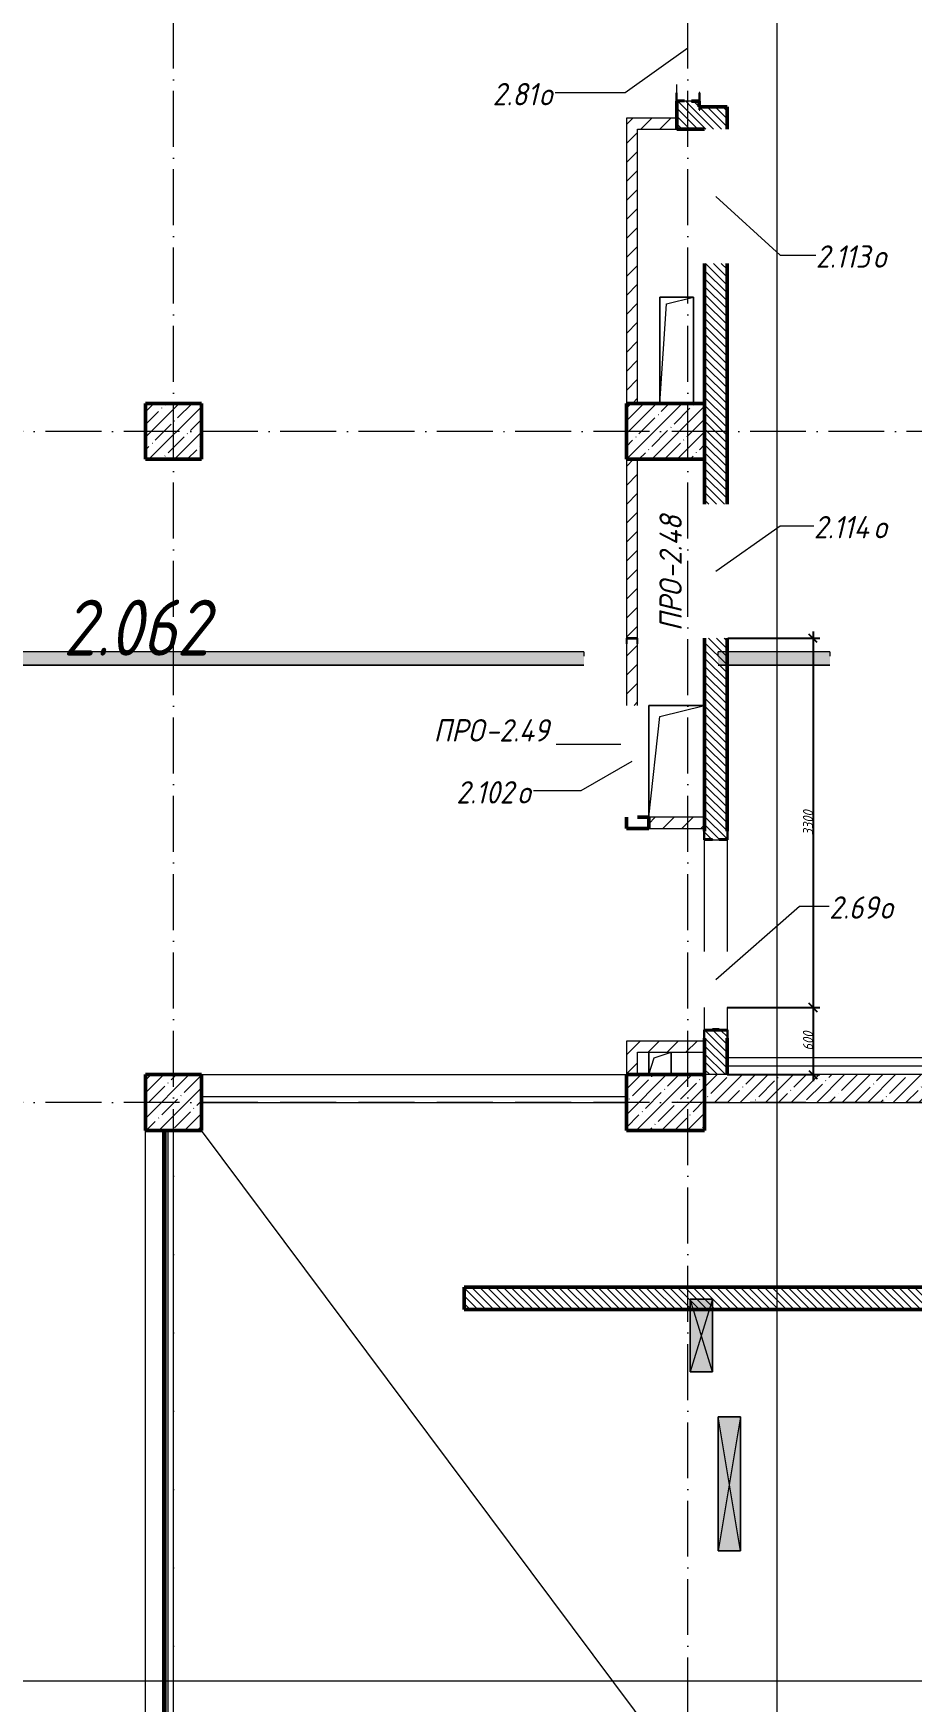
# Model space of a CAD drawing. Header units: millimetres. Extents: x -356862 to 418287, y 0 to 839748.
# Drawn here: x -7062 to 792, y 337669 to 352581 of the extents above; entities that cross this region are included whole.
import ezdxf

# ---------------------------------------------------------------- set-up
doc = ezdxf.new("R2010")
doc.units = ezdxf.units.MM
doc.linetypes.add('50_200_ШТРИХ_1Т_ш5_п1_п1_', pattern=[700, 500, -100, 0, -100])
for name, color, linetype, lineweight in [('11)Плитка подокон', 170, 'Continuous', 60), ('A-____-____-DIMS', 7, 'Continuous', 9), ('A-DETL-____-OTLN-4', 7, 'Continuous', 18), ('A-DETL-GENF-OTLN', 7, 'Continuous', 9), ('A-FLOR-____-OTLN', 7, 'Continuous', 9), ('A-GENM-____-IDEN', 7, 'Continuous', 9), ('A-GENM-____-MCUT', 7, 'Continuous', 25), ('A-GENM-____-OTLN', 7, 'Continuous', 9), ('A-GENM-____-OTLN-1', 7, 'Continuous', 25), ('A-GLAZ-____-IDEN', 7, 'Continuous', 9), ('A-GLAZ-____-OTLN', 7, 'Continuous', 9), ('A-WALL-____-MCUT-1', 7, 'Continuous', 9), ('A-WALL-____-MCUT-2', 7, 'Continuous', 50), ('A-WALL-____-PATT-1', 7, 'Continuous', 9), ('A-WALL-FNSH-MCUT-1', 7, 'Continuous', 9), ('I-WALL-____-OTLN', 7, 'Continuous', 9), ('S-COLS-____-MCUT', 7, 'Continuous', 50), ('S-COLS-____-OTLN', 7, 'Continuous', 9), ('S-GRID-____-OTLN-1', 7, '50_200_ШТРИХ_1Т_ш5_п1_п1_', 9), ('Марки помещений', 7, 'Continuous', 9)]:
    doc.layers.add(name, color=color, linetype=linetype, lineweight=lineweight)
doc.layers.add('A-GLAZ-____-OTLN-1', color=7, linetype='Continuous', lineweight=9, true_color=0xc0c0c0)
doc.layers.add('G-____-____-SYMB-1', color=9, linetype='Continuous', lineweight=9, true_color=0x808080)
doc.styles.add('ISOCPEUR_I_3', font='isocpeui.ttf', dxfattribs={"width": 0.85, "height": 2.2})
doc.styles.add('ISOCPEUR_I_7', font='isocpeui.ttf', dxfattribs={"width": 0.9, "height": 90})
doc.styles.add('ISOCPEUR_I_9', font='isocpeui.ttf', dxfattribs={"width": 0.9, "height": 250})
doc.dimstyles.new('ISO-1_8_0_9К_СРЕДНИЙ_Кладочные_2', dxfattribs={"dimscale": 304.8, "dimtxt": 89.638306, "dimasz": 0.246063, "dimexe": 0.19685, "dimexo": 0, "dimgap": 0, "dimtad": 1, "dimdec": 3, "dimrnd": 0.001, "dimdsep": 46, "dimtxsty": 'ISOCPEUR_I_7', "dimblk1": 'OBLIQUE', "dimblk2": 'OBLIQUE', "dimsah": 1, "dimcen": 0.09, "dimdle": 0.19685, "dimazin": 0, "dimtfac": 1, "dimtdec": 4, "dimtix": 1, "dimtmove": 1, "dimatfit": 3, "dimfxl": 1, "dimtvp": 1, "dimtolj": 1, "dimtzin": 0, "dimarcsym": 2})
pattern_1 = [(135, (-15659.08, 310542.9), (-35.35534, -35.35534), [])]
pattern_2 = [(45, (-15659.08, 310542.9), (-84.8528, 84.8528), [])]

# ---------------------------------------------------------------- blocks, each defined once
blk = doc.blocks.new('BSC_Колонна _Прямоугольная - 500х500-25976076-АР1_План отверстий 2 этажа в осях 1-64_А-ГГ')
at = {"layer": 'S-COLS-____-OTLN'}
h = blk.add_hatch(dxfattribs=at)
h.set_pattern_fill('FP_26', color=256, style=0, pattern_type=2)
h.set_pattern_definition([(45, (-9850, -32481.04), (-114.04925, 114.04925), []), (45, (-9735.95, -32481.04), (-114.04925, 114.04925), [201.613, -40.323, 3.353, -36.97])])
h.paths.add_polyline_path([(-250, -250), (250, -250), (250, 250), (-250, 250)], flags=0)
at = {"layer": 'S-COLS-____-MCUT'}
for p, q in [((250, 250), (-250, 250)), ((-250, 250), (-250, -250)), ((250, -250), (250, 250)), ((-250, -250), (250, -250))]:
    blk.add_line(p, q, dxfattribs=at)
blk = doc.blocks.new('BSC_Колонна _Прямоугольная - 500х700-V4-АР1_План отверстий 2 этажа в осях 1-64_А-ГГ')
at = {"layer": 'S-COLS-____-OTLN'}
h = blk.add_hatch(dxfattribs=at)
h.set_pattern_fill('FP_30', color=256, style=0, pattern_type=2)
h.set_pattern_definition([(315, (-32481.04, 14250), (114.04925, 114.04925), []), (315, (-32481.04, 14135.95), (114.04925, 114.04925), [201.613, -40.323, 3.353, -36.97])])
h.paths.add_polyline_path([(-250, 350), (-250, -350), (250, -350), (250, 350)], flags=0)
at = {"layer": 'S-COLS-____-MCUT'}
for p, q in [((250, 350), (-250, 350)), ((-250, 350), (-250, -350)), ((250, -350), (250, 350)), ((-250, -350), (250, -350))]:
    blk.add_line(p, q, dxfattribs=at)
blk = doc.blocks.new('BSC_Колонна _Прямоугольная - 500х500-V74-АР1_План отверстий 2 этажа в осях 1-64_А-ГГ')
at = {"layer": 'S-COLS-____-OTLN'}
h = blk.add_hatch(dxfattribs=at)
h.set_pattern_fill('FP_103', color=256, style=0, pattern_type=2)
h.set_pattern_definition([(45, (-9850, -38481.04), (-114.04925, 114.04925), []), (45, (-9735.95, -38481.04), (-114.04925, 114.04925), [201.613, -40.323, 3.353, -36.97])])
h.paths.add_polyline_path([(-250, -250), (250, -250), (250, 250), (-250, 250)], flags=0)
at = {"layer": 'S-COLS-____-MCUT'}
for p, q in [((250, 250), (-250, 250)), ((-250, 250), (-250, -250)), ((250, -250), (250, 250)), ((-250, -250), (250, -250))]:
    blk.add_line(p, q, dxfattribs=at)
blk = doc.blocks.new('BSC_Колонна _Прямоугольная - 500х700-V109-АР1_План отверстий 2 этажа в осях 1-64_А-ГГ')
at = {"layer": 'S-COLS-____-OTLN'}
h = blk.add_hatch(dxfattribs=at)
h.set_pattern_fill('FP_138', color=256, style=0, pattern_type=2)
h.set_pattern_definition([(315, (-38481.04, 14250), (114.04925, 114.04925), []), (315, (-38481.04, 14135.95), (114.04925, 114.04925), [201.613, -40.323, 3.353, -36.97])])
h.paths.add_polyline_path([(-250, -350), (250, -350), (250, 350), (-250, 350), (-250, 124)], flags=0)
at = {"layer": 'S-COLS-____-MCUT'}
for p, q in [((250, 350), (-250, 350)), ((-250, 350), (-250, -350)), ((250, -350), (250, 350)), ((-250, -350), (250, -350))]:
    blk.add_line(p, q, dxfattribs=at)
blk = doc.blocks.new('Отлив_СКБ - Отлив витража_120_НВФ-31885342-АР1_План отверстий 2 этажа в осях 1-64_А-ГГ')
at = {"layer": 'A-GLAZ-____-OTLN-1'}
for points in [[(0, 0), (0, -2), (7800, -2), (7800, 0), (2809, 0)], [(0, -2), (0, -120), (7800, -120), (7800, -2), (2809, -2)]]:
    blk.add_hatch(color=256, dxfattribs=at).paths.add_polyline_path(points, flags=0)
at = {"layer": 'A-GLAZ-____-OTLN'}
for p, q in [((0, 0), (7800, 0)), ((7800, -2), (0, -2)), ((0, -120), (0, -83)), ((0, -120), (7800, -120)), ((7800, -83), (7800, -120))]:
    blk.add_line(p, q, dxfattribs=at)
blk = doc.blocks.new('154_Стойка_СКБ_Уголок - СМ-2480_200-28346303-АР1_План отверстий 2 этажа в осях 1-64_А-ГГ')
at = {"layer": 'A-GENM-____-MCUT'}
for p, q in [((125, 156), (125, 81)), ((200, 156), (125, 156)), ((131, 81), (131, 150)), ((131, 150), (200, 150)), ((200, 150), (200, 156)), ((125, 81), (131, 81)), ((131, 19), (125, 19)), ((125, 19), (125, -56)), ((131, -50), (131, 19)), ((125, -56), (200, -56)), ((200, -50), (131, -50)), ((200, -56), (200, -50))]:
    blk.add_line(p, q, dxfattribs=at)
blk = doc.blocks.new('Стойка_Влож_Полоса боковая - Полоса-28213942-АР1_План отверстий 2 этажа в осях 1-64_А-ГГ')
at = {"layer": 'A-GENM-____-OTLN'}
for p, q in [((-5, 60), (0, 60)), ((-5, -60), (-5, 60)), ((0, 31), (0, -31)), ((0, -60), (-5, -60))]:
    blk.add_line(p, q, dxfattribs=at)
blk = doc.blocks.new('Фахверк_СКБ_Уголок - 200_3960-28268576-АР1_План отверстий 2 этажа в осях 1-64_А-ГГ')
at = {"layer": 'A-GENM-____-MCUT'}
for p, q in [((200, 156), (125, 156)), ((125, 156), (125, 81)), ((131, 81), (131, 150)), ((131, 150), (200, 150)), ((200, 150), (200, 156)), ((125, 81), (131, 81)), ((131, 19), (125, 19)), ((125, 19), (125, -56)), ((131, -50), (131, 19)), ((125, -56), (200, -56)), ((200, -50), (131, -50)), ((200, -56), (200, -50))]:
    blk.add_line(p, q, dxfattribs=at)
blk = doc.blocks.new('154_Стойка_СКБ_Уголок - СМ-2480_200-28447058-АР1_План отверстий 2 этажа в осях 1-64_А-ГГ')
at = {"layer": 'A-GENM-____-MCUT'}
for p, q in [((125, 156), (125, 81)), ((200, 156), (125, 156)), ((131, 81), (131, 150)), ((131, 150), (200, 150)), ((200, 150), (200, 156)), ((125, 81), (131, 81)), ((131, 19), (125, 19)), ((125, 19), (125, -56)), ((131, -50), (131, 19)), ((125, -56), (200, -56)), ((200, -50), (131, -50)), ((200, -56), (200, -50))]:
    blk.add_line(p, q, dxfattribs=at)
blk = doc.blocks.new('Стойка_Влож_Полоса боковая - Полоса-28346330-АР1_План отверстий 2 этажа в осях 1-64_А-ГГ')
at = {"layer": 'A-GENM-____-OTLN'}
for p, q in [((-5, -31), (-5, 31)), ((0, 31), (0, -31))]:
    blk.add_line(p, q, dxfattribs=at)
blk = doc.blocks.new('Стойка_Влож_Уголок - Уголок-28346305-АР1_План отверстий 2 этажа в осях 1-64_А-ГГ')
at = {"layer": 'A-GENM-____-MCUT'}
for p, q in [((75, 75), (0, 75)), ((0, 0), (6, 0)), ((6, 69), (75, 69)), ((6, 0), (6, 69)), ((75, 69), (75, 75))]:
    blk.add_line(p, q, dxfattribs=at)
blk = doc.blocks.new('154_Фахверк_СКБ_Швеллер - Тип_100_3960-28318856-АР1_План отверстий 2 этажа в осях 1-64_А-ГГ')
at = {"layer": 'A-GENM-____-MCUT'}
for p, q in [((175, 50), (125, 50)), ((125, 50), (125, -50)), ((128, 47), (175, 47)), ((128, -47), (128, 47)), ((175, 47), (175, 50)), ((125, -50), (175, -50)), ((175, -47), (128, -47)), ((175, -50), (175, -47))]:
    blk.add_line(p, q, dxfattribs=at)
blk = doc.blocks.new('AR_Отверстие прямоугольное _в плите_ - AR_Отверстие прямоугольное _в плите_-30553070-АР1_План отверстий 2 этажа в осях 1-64_А-ГГ')
at = {"layer": 'A-GENM-____-OTLN'}
for p, q in [((150, 475), (-150, 475)), ((-150, 475), (-150, -475)), ((-90, 415), (150, 475)), ((150, -475), (150, 475)), ((-150, -475), (-90, 415))]:
    blk.add_line(p, q, dxfattribs=at)
blk = doc.blocks.new('AR_Отверстие прямоугольное _в плите_ - AR_Отверстие прямоугольное _в плите_-V190-АР1_План отверстий 2 этажа в осях 1-64_А-ГГ')
at = {"layer": 'A-GENM-____-OTLN'}
for p, q in [((-100, 100), (-100, -100)), ((-100, -100), (-50, 50)), ((-50, 50), (100, 100)), ((100, -100), (100, 100))]:
    blk.add_line(p, q, dxfattribs=at)
blk = doc.blocks.new('AR_Отверстие прямоугольное _в плите_ - AR_Отверстие прямоугольное _в плите_-V191-АР1_План отверстий 2 этажа в осях 1-64_А-ГГ')
at = {"layer": 'A-GENM-____-OTLN'}
for p, q in [((250, 500), (-250, 500)), ((-250, 500), (-250, -500)), ((-150, 400), (250, 500)), ((-250, -500), (-150, 400))]:
    blk.add_line(p, q, dxfattribs=at)
blk = doc.blocks.new('Отлив_СКБ - Отлив витража_120_НВФ-31885289-АР1_План отверстий 2 этажа в осях 1-64_А-ГГ')
at = {"layer": 'A-GLAZ-____-OTLN-1'}
for points in [[(1000, 2), (1000, 120), (0, 120), (0, 2)], [(1000, 0), (1000, 2), (0, 2), (0, 0)]]:
    blk.add_hatch(color=256, dxfattribs=at).paths.add_polyline_path(points, flags=0)
at = {"layer": 'A-GLAZ-____-OTLN'}
for p, q in [((0, 83), (0, 120)), ((1000, 120), (0, 120)), ((0, 2), (1000, 2)), ((1000, 120), (1000, 83)), ((1000, 0), (0, 0))]:
    blk.add_line(p, q, dxfattribs=at)
blk = doc.blocks.new('AR_Отверстие прямоугольное _в стене__БезПР - AR_Отверстие прямоугольное _в стене__БезПР-36788778-АР1_План отверстий 2 этажа в осях 1-64_А-ГГ')
at = {"layer": 'A-GLAZ-____-OTLN'}
blk.add_hatch(color=256, dxfattribs=at).paths.add_polyline_path([(325, -100), (325, 100), (-325, 100), (-325, -100), (-110, -100)], flags=0)
at = {"layer": 'A-DETL-GENF-OTLN'}
for p, q in [((-325, -100), (-325, 100)), ((-325, 100), (325, 100)), ((325, 100), (-325, -100)), ((-325, 100), (325, -100)), ((325, 100), (-325, 100)), ((-325, 100), (-325, -100)), ((325, 100), (325, -100)), ((325, -100), (325, 100)), ((325, -100), (-325, -100)), ((-325, -100), (325, -100))]:
    blk.add_line(p, q, dxfattribs=at)
at = {"layer": 'A-GLAZ-____-OTLN'}
blk.add_line((325, 100), (-325, 100), dxfattribs=at)
blk = doc.blocks.new('AR_Отверстие прямоугольное _в стене__БезПР - AR_Отверстие прямоугольное _в стене__БезПР-36789077-АР1_План отверстий 2 этажа в осях 1-64_А-ГГ')
at = {"layer": 'A-GLAZ-____-OTLN'}
blk.add_hatch(color=256, dxfattribs=at).paths.add_polyline_path([(600, -100), (600, 100), (-600, 100), (-600, -100), (285, -100)], flags=0)
at = {"layer": 'A-DETL-GENF-OTLN'}
for p, q in [((-600, -100), (-600, 100)), ((-600, 100), (600, 100)), ((600, 100), (-600, -100)), ((-600, 100), (600, -100)), ((600, 100), (-600, 100)), ((-600, 100), (-600, -100)), ((600, 100), (600, -100)), ((600, -100), (600, 100)), ((600, -100), (-600, -100)), ((-600, -100), (600, -100))]:
    blk.add_line(p, q, dxfattribs=at)
at = {"layer": 'A-GLAZ-____-OTLN'}
blk.add_line((600, 100), (-600, 100), dxfattribs=at)
blk = doc.blocks.new('BSC_Колонна _Прямоугольная1 - 200х100 _металл_-35191705-АР1_План отверстий 2 этажа в осях 1-64_А-ГГ')
at = {"layer": 'S-COLS-____-MCUT'}
for p, q in [((100, 50), (-100, 50)), ((-100, 50), (-100, -50)), ((100, -50), (100, 50)), ((-100, -50), (0, -50))]:
    blk.add_line(p, q, dxfattribs=at)
blk = doc.blocks.new('_Oblique')
at = {"color": 0, "linetype": 'ByBlock', "lineweight": -2}
blk.add_line((-0.5, -0.5), (0.5, 0.5), dxfattribs=at)
blk = doc.blocks.new('*D9182')
at = {"layer": 'A-____-____-DIMS', "color": 0, "lineweight": -2, "transparency": 16777216}
for p, q in [((-853, 347174), (-30, 347174)), ((-90, 347234), (-90, 343814)), ((-859, 343874), (-30, 343874))]:
    blk.add_line(p, q, dxfattribs=at)
at = {"layer": 'Defpoints', "color": 0, "transparency": 16777216}
for p in [(-853, 347174), (-859, 343874), (-90, 343874)]:
    blk.add_point(p, dxfattribs=at)
at = {"layer": 'A-____-____-DIMS', "color": 0, "lineweight": -2, "transparency": 16777216, "xscale": 75, "yscale": 75, "zscale": 75}
for p, rotation in [((-90, 347174), 90), ((-90, 343874), 270)]:
    blk.add_blockref('_Oblique', p, dxfattribs=dict(at, rotation=rotation))
at = {"layer": 'A-____-____-DIMS', "color": 0, "transparency": 16777216, "insert": (-135, 345524), "char_height": 90, "width": 546.1, "attachment_point": 5, "rotation": 90, "style": 'ISOCPEUR_I_7'}
blk.add_mtext('\\A1;3300', dxfattribs=at)
blk = doc.blocks.new('*D9183')
at = {"layer": 'A-____-____-DIMS', "color": 0, "lineweight": -2, "transparency": 16777216}
for p, q in [((-90, 343934), (-90, 343214)), ((-859, 343874), (-30, 343874)), ((-859, 343274), (-30, 343274))]:
    blk.add_line(p, q, dxfattribs=at)
at = {"layer": 'Defpoints', "color": 0, "transparency": 16777216}
for p in [(-859, 343874), (-859, 343274), (-90, 343274)]:
    blk.add_point(p, dxfattribs=at)
at = {"layer": 'A-____-____-DIMS', "color": 0, "lineweight": -2, "transparency": 16777216, "xscale": 75, "yscale": 75, "zscale": 75}
for p, rotation in [((-90, 343874), 90), ((-90, 343274), 270)]:
    blk.add_blockref('_Oblique', p, dxfattribs=dict(at, rotation=rotation))
at = {"layer": 'A-____-____-DIMS', "color": 0, "transparency": 16777216, "insert": (-135, 343574), "char_height": 90, "width": 409.58, "attachment_point": 5, "rotation": 90, "style": 'ISOCPEUR_I_7'}
blk.add_mtext('\\A1;600', dxfattribs=at)

msp = doc.modelspace()

# ---------------------------------------------------------------- hatches: boundary and pattern name
at = {"layer": 'A-WALL-____-PATT-1'}
h = msp.add_hatch(dxfattribs=at)
h.set_pattern_fill('FP_6', color=256, style=0, pattern_type=2)
h.set_pattern_definition(pattern_1)
h.paths.add_polyline_path([(-1269.0813, 351923.9433), (-1109.0813, 351923.9433), (-1109.0813, 351973.9433), (-1309.0813, 351973.9433), (-1309.0813, 351923.9433)], flags=0)
h.paths.add_polyline_path([(-1178.0813, 352873.9433), (-1178.0813, 352879.9433), (-1109.0813, 352879.9433), (-1109.0813, 354373.9433), (-1309.0813, 354373.9433), (-1308.2813, 352879.9433), (-1240.0813, 352879.9433), (-1240.0813, 352873.9433)], flags=0)
h = msp.add_hatch(dxfattribs=at)
h.set_pattern_fill('FP_4', color=256, style=0, pattern_type=2)
h.set_pattern_definition(pattern_2)
h.paths.add_polyline_path([(-1759.0813, 349273.9433), (-1659.0813, 349273.9433), (-1659.0813, 351823.9433), (-1759.0813, 351823.9433)], flags=0)
h = msp.add_hatch(dxfattribs=at)
h.set_pattern_fill('FP_4', color=256, style=0, pattern_type=2)
h.set_pattern_definition(pattern_2)
h.paths.add_polyline_path([(-1309.0813, 351723.9433), (-1309.0813, 351823.9433), (-1659.0813, 351823.9433), (-1659.0813, 351723.9433), (-1533.0566, 351723.9433)], flags=0)
h = msp.add_hatch(dxfattribs=at)
h.set_pattern_fill('FP_6', color=256, style=0, pattern_type=2)
h.set_pattern_definition(pattern_1)
h.paths.add_polyline_path([(-1059.0813, 351723.9433), (-859.0813, 351723.9433), (-859.0813, 351923.9433), (-1309.0813, 351923.9433), (-1309.0813, 351723.9433)], flags=0)
h = msp.add_hatch(dxfattribs=at)
h.set_pattern_fill('FP_6', color=256, style=0, pattern_type=2)
h.set_pattern_definition(pattern_1)
h.paths.add_polyline_path([(-1059.0813, 343273.9433), (-859.0813, 343273.9433), (-859.0813, 343667.9433), (-928.0813, 343667.9433), (-928.0813, 343673.9433), (-990.0813, 343673.9433), (-990.0813, 343667.9433), (-1059.0813, 343667.9433), (-1059.0813, 343598.9433)], flags=0)
h.paths.add_polyline_path([(-928.0813, 345373.9433), (-928.0813, 345379.9433), (-859.0813, 345379.9433), (-859.0813, 347173.9433), (-1059.0813, 347173.9433), (-1058.8923, 345379.9433), (-990.0813, 345379.9433), (-990.0813, 345373.9433)], flags=0)
h.paths.add_polyline_path([(-859.0813, 348373.9433), (-859.0813, 350523.9433), (-1059.0813, 350523.9433), (-1059.0813, 348373.9433), (-964.5931, 348373.9433)], flags=0)
h = msp.add_hatch(dxfattribs=at)
h.set_pattern_fill('FP_4', color=256, style=0, pattern_type=2)
h.set_pattern_definition(pattern_2)
h.paths.add_polyline_path([(-1759.0813, 346573.9433), (-1659.0813, 346573.9433), (-1659.0813, 347123.9433), (-1662.0813, 347123.9433), (-1662.0813, 347170.9433), (-1756.0813, 347170.9433), (-1756.0813, 347123.9433), (-1759.0813, 347123.9433)], flags=0)
h.paths.add_polyline_path([(-1659.0813, 347173.9433), (-1659.0813, 348773.9433), (-1759.0813, 348773.9433), (-1759.0813, 347173.9433), (-1662.0813, 347173.9433)], flags=0)
h = msp.add_hatch(dxfattribs=at)
h.set_pattern_fill('FP_4', color=256, style=0, pattern_type=2)
h.set_pattern_definition(pattern_2)
h.paths.add_polyline_path([(-1059.0813, 345473.9433), (-1059.0813, 345573.9433), (-1559.0813, 345573.9433), (-1559.0813, 345473.9433), (-1533.0566, 345473.9433)], flags=0)
h = msp.add_hatch(dxfattribs=at)
h.set_pattern_fill('FP_4', color=256, style=0, pattern_type=2)
h.set_pattern_definition(pattern_2)
h.paths.add_polyline_path([(-1659.0813, 343273.9433), (-1659.0813, 343573.9433), (-1759.0813, 343573.9433), (-1759.0813, 343273.9433)], flags=0)
h = msp.add_hatch(dxfattribs=at)
h.set_pattern_fill('FP_4', color=256, style=0, pattern_type=2)
h.set_pattern_definition(pattern_2)
h.paths.add_polyline_path([(-1059.0813, 343473.9433), (-1059.0813, 343573.9433), (-1659.0813, 343573.9433), (-1659.0813, 343473.9433), (-1533.0566, 343473.9433)], flags=0)
h = msp.add_hatch(dxfattribs=at)
h.set_pattern_fill('FP_25', color=256, style=0, pattern_type=2)
h.set_pattern_definition([(45, (-15659.08, 310542.9), (-114.04925, 114.04925), []), (45, (-15545.03, 310542.9), (-114.04925, 114.04925), [201.612, -40.322, 3.353, -36.97])])
h.paths.add_polyline_path([(7190.9187, 343023.9433), (7190.9187, 343273.9433), (-1059.0813, 343273.9433), (-1059.0813, 343023.9433), (5536.8006, 343023.9433)], flags=0)
h = msp.add_hatch(dxfattribs=at)
h.set_pattern_fill('FP_6', color=256, style=0, pattern_type=2)
h.set_pattern_definition(pattern_1)
h.paths.add_polyline_path([(6090.9187, 341173.9433), (6090.9187, 341373.9433), (-3209.0813, 341373.9433), (-3209.0813, 341173.9433), (5536.8006, 341173.9433)], flags=0)

# ---------------------------------------------------------------- linework, layer by layer
at = {"layer": '11)Плитка подокон'}
msp.add_lwpolyline([(-5892.1381, 342773.9433), (-5892.1381, 337273.9433)], dxfattribs=at)
at = {"layer": 'A-DETL-____-OTLN-4'}
for p, q in [((6890.9187, 343423.9433), (-859.0813, 343423.9433)), ((6815.9187, 343348.9433), (-859.0813, 343348.9433)), ((-1445.7668, 337273.9433), (-5559.0813, 342773.9433))]:
    msp.add_line(p, q, dxfattribs=at)
at = {"layer": 'A-FLOR-____-OTLN'}
for p, q in [((-1459.0813, 350223.9433), (-1159.0813, 350223.9433)), ((-1459.0813, 349273.9433), (-1459.0813, 350223.9433)), ((-1159.0813, 350223.9433), (-1159.0813, 349273.9433)), ((-1559.0813, 346573.9433), (-1059.0813, 346573.9433)), ((-1559.0813, 345573.9433), (-1559.0813, 346573.9433)), ((-1559.0813, 343273.9433), (-1559.0813, 343473.9433)), ((-1359.0813, 343473.9433), (-1359.0813, 343273.9433)), ((-5559.0813, 343023.9433), (-1759.0813, 343023.9433)), ((-5809.0813, 337273.9433), (-5809.0813, 342773.9433))]:
    msp.add_line(p, q, dxfattribs=at)
at = {"layer": 'A-GENM-____-IDEN'}
msp.add_line((-1809.0813, 346223.9433), (-2387.4134, 346223.9433), dxfattribs=at)
at = {"layer": 'A-GLAZ-____-IDEN'}
for p, q in [((-1209.0813, 352448.9433), (-1768.3198, 352050.2389)), ((-1768.3198, 352050.2389), (-2396.1565, 352050.2389)), ((-959.0813, 351123.9433), (-383.8251, 350599.0174)), ((-383.8251, 350599.0174), (-64.6188, 350599.0174)), ((-959.0813, 347773.9433), (-383.8251, 348179.7051)), ((-383.8251, 348179.7051), (-82.7088, 348179.7051)), ((-1709.0813, 346073.9433), (-2167.2215, 345809.521)), ((-2167.2215, 345809.521), (-2589.561, 345809.521)), ((-959.0813, 344123.9433), (-209.5296, 344779.9345)), ((-209.5296, 344779.9345), (54.4899, 344779.9345))]:
    msp.add_line(p, q, dxfattribs=at)
at = {"layer": 'A-WALL-____-MCUT-1'}
for p, q in [((7190.9187, 343273.9433), (-1059.0813, 343273.9433)), ((-1059.0813, 343023.9433), (7190.9187, 343023.9433))]:
    msp.add_line(p, q, dxfattribs=at)
at = {"layer": 'A-WALL-____-MCUT-2'}
for p, q in [((-1309.0813, 351973.9433), (-1309.0813, 351723.9433)), ((-1109.0813, 351923.9433), (-1109.0813, 351973.9433)), ((-859.0813, 351923.9433), (-1109.0813, 351923.9433)), ((-859.0813, 351723.9433), (-859.0813, 351923.9433)), ((-1309.0813, 351723.9433), (-1059.0813, 351723.9433)), ((-1059.0813, 350523.9433), (-1059.0813, 349273.9433)), ((-859.0813, 348373.9433), (-859.0813, 350523.9433)), ((-1059.0813, 348773.9433), (-1059.0813, 348373.9433)), ((-1059.0813, 347173.9433), (-1059.0813, 345448.9433)), ((-859.0813, 345448.9433), (-859.0813, 347173.9433)), ((-1059.0813, 343598.9433), (-1059.0813, 343273.9433)), ((-928.0813, 343673.9433), (-990.0813, 343673.9433)), ((-859.0813, 343273.9433), (-859.0813, 343598.9433)), ((6090.9187, 341373.9433), (-3209.0813, 341373.9433)), ((-3209.0813, 341373.9433), (-3209.0813, 341173.9433)), ((-3209.0813, 341173.9433), (6090.9187, 341173.9433))]:
    msp.add_line(p, q, dxfattribs=at)
at = {"layer": 'A-WALL-FNSH-MCUT-1'}
for p, q in [((-1759.0813, 351823.9433), (-1759.0813, 349273.9433)), ((-1309.0813, 351823.9433), (-1759.0813, 351823.9433)), ((-1659.0813, 349273.9433), (-1659.0813, 351723.9433)), ((-1659.0813, 351723.9433), (-1309.0813, 351723.9433)), ((-1759.0813, 348773.9433), (-1759.0813, 347173.9433)), ((-1659.0813, 347173.9433), (-1659.0813, 348773.9433)), ((-1759.0813, 347123.9433), (-1759.0813, 346573.9433)), ((-1659.0813, 346573.9433), (-1659.0813, 347123.9433)), ((-1059.0813, 345573.9433), (-1559.0813, 345573.9433)), ((-1059.0813, 345473.9433), (-1059.0813, 345573.9433)), ((-1559.0813, 345473.9433), (-1059.0813, 345473.9433)), ((-1059.0813, 343573.9433), (-1759.0813, 343573.9433)), ((-1759.0813, 343573.9433), (-1759.0813, 343273.9433)), ((-1659.0813, 343473.9433), (-1059.0813, 343473.9433)), ((-1659.0813, 343273.9433), (-1659.0813, 343473.9433))]:
    msp.add_line(p, q, dxfattribs=at)
at = {"layer": 'G-____-____-SYMB-1'}
for p, q in [((-412.8103, 360589.861), (-412.8103, 305833.618)), ((-20585.1016, 337853.9433), (88489.9911, 337853.9433))]:
    msp.add_line(p, q, dxfattribs=at)
at = {"layer": 'I-WALL-____-OTLN'}
for p, q in [((-1309.0813, 352048.9433), (-1309.0813, 352123.9433)), ((-1059.0813, 344373.9433), (-1059.0813, 345373.9433)), ((-859.0813, 345373.9433), (-859.0813, 344373.9433)), ((-1059.0813, 343673.9433), (-1059.0813, 343873.9433)), ((-859.0813, 343873.9433), (-859.0813, 343673.9433)), ((-5559.0813, 343273.9433), (-1759.0813, 343273.9433)), ((-1759.0813, 343073.9433), (-5559.0813, 343073.9433)), ((-6059.0813, 337273.9433), (-6059.0813, 342773.9433)), ((-5859.0813, 342773.9433), (-5859.0813, 337273.9433))]:
    msp.add_line(p, q, dxfattribs=at)
at = {"layer": 'S-GRID-____-OTLN-1'}
for p, q in [((-5809.0813, 306060.2949), (-5809.0813, 360423.8609)), ((-1209.0813, 306060.2949), (-1209.0813, 360423.8609)), ((11048.6579, 349023.9433), (-20327.8515, 349023.9433)), ((11048.6579, 343023.9433), (-20327.8515, 343023.9433))]:
    msp.add_line(p, q, dxfattribs=at)

# ---------------------------------------------------------------- block references
at = {"layer": 'A-GENM-____-OTLN'}
for name, p, rotation in [('Стойка_Влож_Полоса боковая - Полоса-28346330-АР1_План отверстий 2 этажа в осях 1-64_А-ГГ', (-1209.0813, 351973.9433), 270.0000000000007), ('Стойка_Влож_Уголок - Уголок-28346305-АР1_План отверстий 2 этажа в осях 1-64_А-ГГ', (-1178.0813, 351973.9433), 270.0000000000007), ('Стойка_Влож_Полоса боковая - Полоса-28213942-АР1_План отверстий 2 этажа в осях 1-64_А-ГГ', (-959.0813, 345373.9433), 90.00000000000072)]:
    msp.add_blockref(name, p, dxfattribs=dict(at, rotation=rotation))
for name, p in [('AR_Отверстие прямоугольное _в плите_ - AR_Отверстие прямоугольное _в плите_-30553070-АР1_План отверстий 2 этажа в осях 1-64_А-ГГ', (-1309.0813, 349748.9433)), ('AR_Отверстие прямоугольное _в плите_ - AR_Отверстие прямоугольное _в плите_-V191-АР1_План отверстий 2 этажа в осях 1-64_А-ГГ', (-1309.0813, 346073.9433)), ('AR_Отверстие прямоугольное _в плите_ - AR_Отверстие прямоугольное _в плите_-V190-АР1_План отверстий 2 этажа в осях 1-64_А-ГГ', (-1459.0813, 343373.9433))]:
    msp.add_blockref(name, p, dxfattribs=at)
at = {"layer": 'A-GENM-____-OTLN-1'}
for name, p, rotation in [('154_Стойка_СКБ_Уголок - СМ-2480_200-28447058-АР1_План отверстий 2 этажа в осях 1-64_А-ГГ', (-1159.0813, 351848.9433), 90.00000000000071), ('154_Фахверк_СКБ_Швеллер - Тип_100_3960-28318856-АР1_План отверстий 2 этажа в осях 1-64_А-ГГ', (-1709.0813, 347298.9433), 269.9999999999999), ('154_Стойка_СКБ_Уголок - СМ-2480_200-28346303-АР1_План отверстий 2 этажа в осях 1-64_А-ГГ', (-909.0813, 345248.9433), 90.00000000000071), ('Фахверк_СКБ_Уголок - 200_3960-28268576-АР1_План отверстий 2 этажа в осях 1-64_А-ГГ', (-1009.0813, 343798.9433), 270.0000000000007)]:
    msp.add_blockref(name, p, dxfattribs=dict(at, rotation=rotation))
at = {"layer": 'A-GLAZ-____-OTLN'}
for name, p, rotation in [('Отлив_СКБ - Отлив витража_120_НВФ-31885342-АР1_План отверстий 2 этажа в осях 1-64_А-ГГ', (-2138.5663, 346932.553), 180), ('AR_Отверстие прямоугольное _в стене__БезПР - AR_Отверстие прямоугольное _в стене__БезПР-36788778-АР1_План отверстий 2 этажа в осях 1-64_А-ГГ', (-1088.5663, 340940.553), 270.0000000000007), ('AR_Отверстие прямоугольное _в стене__БезПР - AR_Отверстие прямоугольное _в стене__БезПР-36789077-АР1_План отверстий 2 этажа в осях 1-64_А-ГГ', (-838.5663, 339615.553), 270.0000000000007)]:
    msp.add_blockref(name, p, dxfattribs=dict(at, rotation=rotation))
msp.add_blockref('Отлив_СКБ - Отлив витража_120_НВФ-31885289-АР1_План отверстий 2 этажа в осях 1-64_А-ГГ', (-938.5663, 346932.553), dxfattribs=at)
at = {"layer": 'S-COLS-____-OTLN'}
for name, p in [('BSC_Колонна _Прямоугольная - 500х500-V74-АР1_План отверстий 2 этажа в осях 1-64_А-ГГ', (-5809.0813, 349023.9433)), ('BSC_Колонна _Прямоугольная - 500х500-25976076-АР1_План отверстий 2 этажа в осях 1-64_А-ГГ', (-5809.0813, 343023.9433))]:
    msp.add_blockref(name, p, dxfattribs=at)
for name, p, rotation in [('BSC_Колонна _Прямоугольная - 500х700-V109-АР1_План отверстий 2 этажа в осях 1-64_А-ГГ', (-1409.0813, 349023.9433), 89.9999999999999), ('BSC_Колонна _Прямоугольная1 - 200х100 _металл_-35191705-АР1_План отверстий 2 этажа в осях 1-64_А-ГГ', (-1659.0813, 345523.9433), 180), ('BSC_Колонна _Прямоугольная - 500х700-V4-АР1_План отверстий 2 этажа в осях 1-64_А-ГГ', (-1409.0813, 343023.9433), 89.9999999999999)]:
    msp.add_blockref(name, p, dxfattribs=dict(at, rotation=rotation))

# ---------------------------------------------------------------- texts
at = {"layer": 'A-GENM-____-IDEN', "char_height": 200, "attachment_point": 1, "rotation": 90, "style": 'ISOCPEUR_I_9'}
for s, insert, width in [('-2.48', (-1463.1745, 347703.459), 735.949125), ('ПРО', (-1463.1745, 347239.1153), 562.784625)]:
    msp.add_mtext(s, dxfattribs=dict(at, insert=insert, width=width))
at = {"layer": 'A-GENM-____-IDEN', "char_height": 200, "attachment_point": 1, "style": 'ISOCPEUR_I_9'}
for s, insert, width in [('ПРО', (-3482.5692, 346451.0594), 562.784625), ('-2.49', (-3018.2255, 346451.0594), 735.949125)]:
    msp.add_mtext(s, dxfattribs=dict(at, insert=insert, width=width))
at = {"layer": 'A-GLAZ-____-IDEN', "char_height": 200, "attachment_point": 1, "style": 'ISOCPEUR_I_9'}
for s, insert, width in [('2.81', (-2955.6081, 352137.8535), 505.063125), ('\\fISOCPEUR|b0|i1|c204|p34|;\\W.9;о', (-2538.8894, 352137.8535), 158.734125), ('2.113', (-64.6188, 350686.632), 620.506125), ('\\fISOCPEUR|b0|i1|c204|p34|;\\W.9;о', (447.3499, 350686.632), 158.734125), ('2.114', (-82.7088, 348267.3196), 649.366875), ('\\fISOCPEUR|b0|i1|c204|p34|;\\W.9;о', (453.0724, 348267.3196), 158.734125), ('2.102', (-3280.4167, 345897.1356), 663.79725), ('\\fISOCPEUR|b0|i1|c204|p34|;\\W.9;о', (-2732.7292, 345897.1356), 158.734125), ('2.69', (54.4899, 344867.5491), 548.35425), ('\\fISOCPEUR|b0|i1|c204|p34|;\\W.9;о', (506.9274, 344867.5491), 158.734125)]:
    msp.add_mtext(s, dxfattribs=dict(at, insert=insert, width=width))
at = {"layer": 'Марки помещений', "insert": (-6795.9741, 347519.1326), "char_height": 500, "width": 785.65375, "attachment_point": 1, "style": 'ISOCPEUR_I_3'}
msp.add_mtext('2.062', dxfattribs=at)

# ---------------------------------------------------------------- dimensions: what is measured, and where the dimension line sits
at = {"layer": 'A-____-____-DIMS'}
for base, p1, p2, override, picture, middle in [((-89.5751, 343873.9433), (-853.0813, 347173.9433), (-859.0813, 343873.9433), {"dimpost": '<>', "dimfxl": 3300.005455}, '*D9182', (-134.5751, 345523.9433)), ((-89.5751, 343273.9433), (-859.0813, 343873.9433), (-859.0813, 343273.9433), {"dimpost": '<>', "dimfxl": 600}, '*D9183', (-134.5751, 343573.9433))]:
    dim = msp.add_linear_dim(base=base, p1=p1, p2=p2, angle=90, dimstyle='ISO-1_8_0_9К_СРЕДНИЙ_Кладочные_2', override=override, dxfattribs=at)
    dim.commit()
    dim.dimension.update_dxf_attribs({"geometry": picture, "text_midpoint": middle})

doc.saveas('drawing.dxf')
